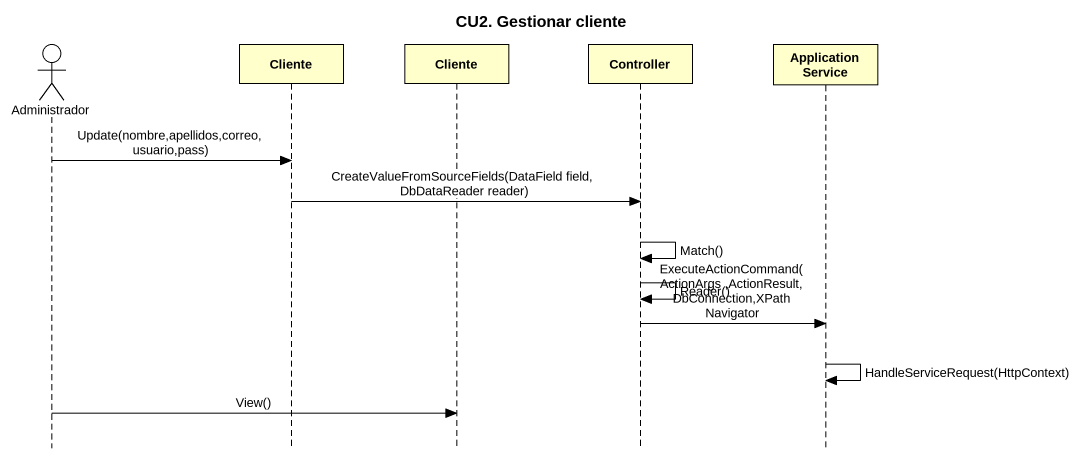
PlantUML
@startuml
title CU2. Gestionar cliente
hide footbox
actor Administrador
participant Cliente
participant "Cliente" as Cliente_2
participant Controller
participant "Application Service" as Application_Service

Administrador -> Cliente : Update(nombre,apellidos,correo,usuario,pass)
Cliente -> Controller : CreateValueFromSourceFields(DataField field, DbDataReader reader)
Controller -> Controller : Match()
Controller -> Controller : Reader()
Controller -> Application_Service : ExecuteActionCommand(ActionArgs ,ActionResult, DbConnection,XPathNavigator
Application_Service -> Application_Service : HandleServiceRequest(HttpContext)
Administrador -> Cliente_2 : View()
@enduml
